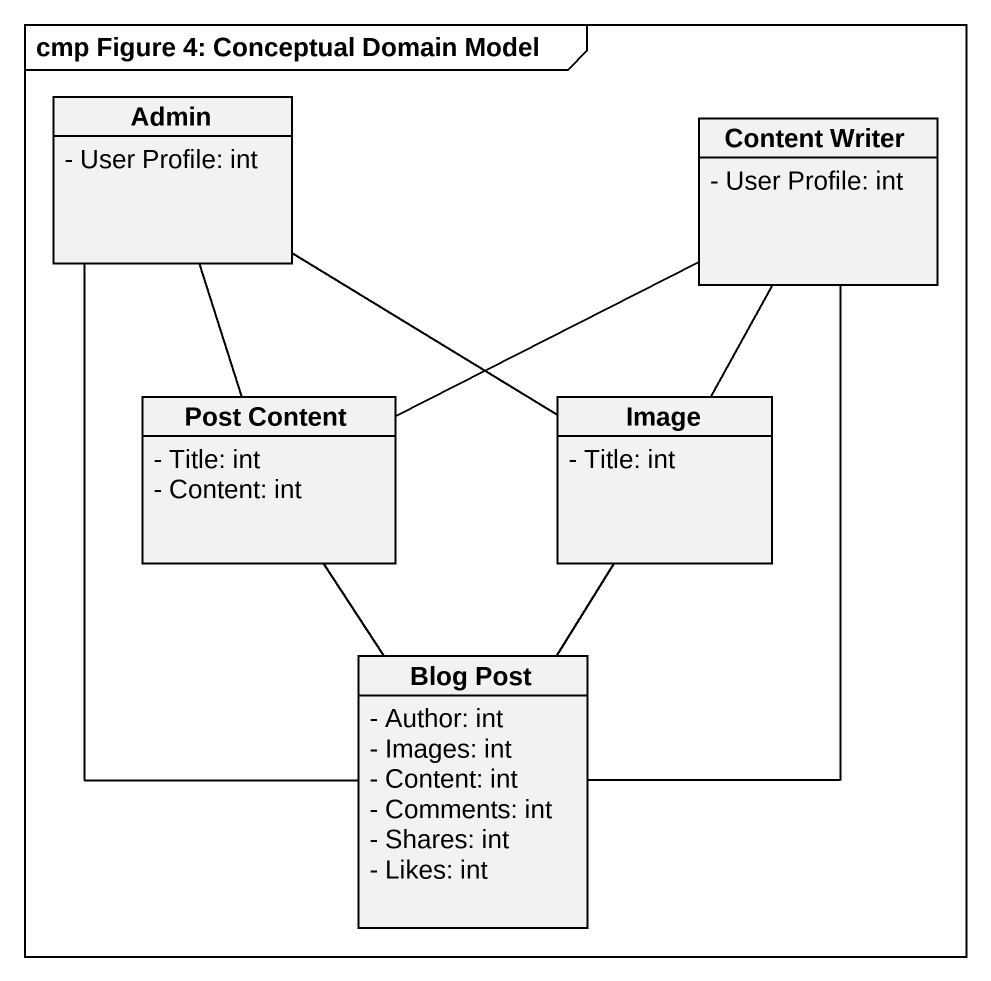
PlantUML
@startuml
mainframe cmp Figure 4: Conceptual Domain Model
hide circle
hide empty members
skinparam classAttributeIconSize 0
class Admin {
  - User Profile: int
}
class "Content Writer" as Content_Writer {
  - User Profile: int
}
class "Post Content" as Post_Content {
  - Title: int
  - Content: int
}
class Image {
  - Title: int
}
class "Blog Post" as Blog_Post {
  - Author: int
  - Images: int
  - Content: int
  - Comments: int
  - Shares: int
  - Likes: int
}
Admin -- Image
Admin -- Blog_Post
Content_Writer -- Blog_Post
Post_Content -up- Admin
Post_Content -right- Content_Writer
Post_Content -- Blog_Post
Image -up- Content_Writer
Image -- Blog_Post
@enduml
